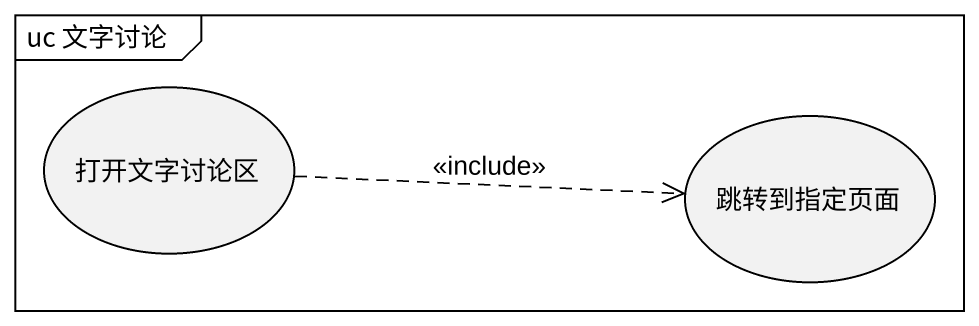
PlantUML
@startuml
mainframe uc 文字讨论
usecase 打开文字讨论区
usecase 跳转到指定页面
打开文字讨论区 .right.> 跳转到指定页面 : <<include>>
@enduml
